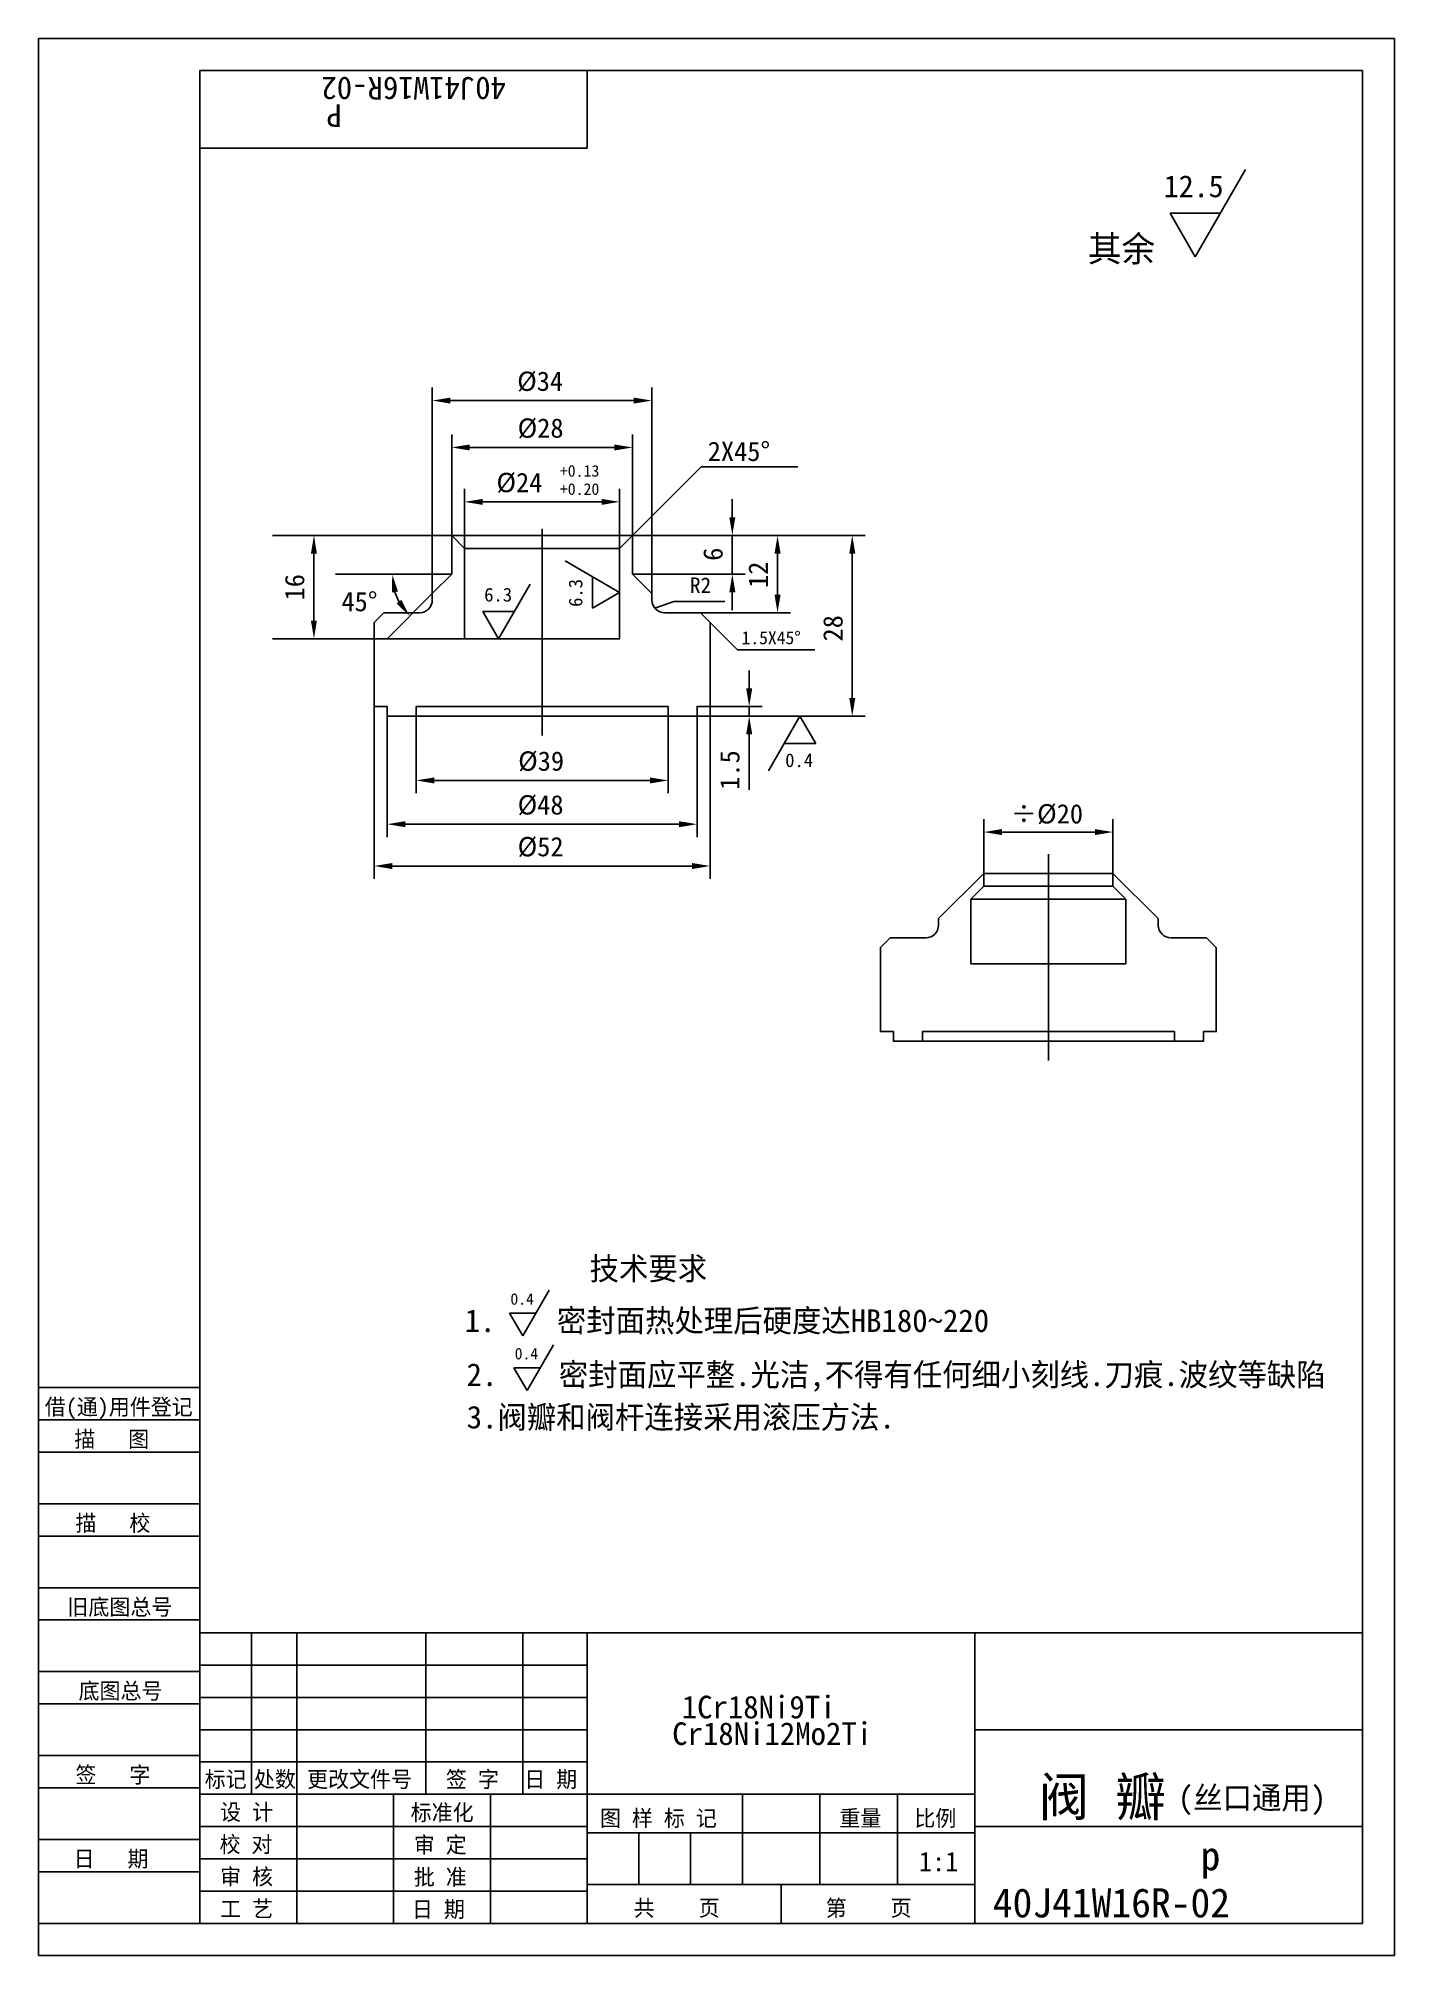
# Model space of a CAD drawing. Header units: metres. Extents: x 0 to 210, y 0 to 297.
import ezdxf

# ---------------------------------------------------------------- set-up
doc = ezdxf.new("R2010")
doc.units = ezdxf.units.M
for name, color, linetype in [('B', 3, 'Continuous'), ('C', 6, 'Continuous'), ('D', 1, 'Continuous'), ('FL', 5, 'Continuous'), ('T', 7, 'Continuous'), ('TL', 4, 'Continuous')]:
    doc.layers.add(name, color=color, linetype=linetype)

# ---------------------------------------------------------------- blocks, each defined once
blk = doc.blocks.new('TUKUN4')
at = {"layer": 'FL'}
for p, q in [((0, 297), (0, 0)), ((210, 297), (0, 297)), ((210, 0), (210, 297)), ((0, 78), (25, 78)), ((0, 70), (25, 70)), ((0, 65), (25, 65)), ((0, 57), (25, 57)), ((0, 52), (25, 52)), ((33, 25), (33, 50)), ((40, 5), (40, 50)), ((60, 25), (60, 50)), ((75, 25), (75, 50)), ((25, 45), (85, 45)), ((0, 44), (25, 44)), ((0, 39), (25, 39)), ((25, 40), (85, 40)), ((25, 35), (85, 35)), ((0, 31), (25, 31)), ((25, 30), (85, 30)), ((0, 26), (25, 26)), ((70, 5), (70, 25)), ((0, 18), (25, 18)), ((25, 20), (85, 20)), ((25, 15), (85, 15)), ((0, 13), (25, 13)), ((25, 10), (85, 10)), ((0, 0), (210, 0))]:
    blk.add_line(p, q, dxfattribs=at)
at = {"layer": 'TL'}
for p, q in [((25, 5), (25, 292)), ((205, 292), (25, 292)), ((85, 292), (85, 280)), ((205, 5), (205, 292)), ((85, 280), (25, 280)), ((0, 88), (25, 88)), ((0, 83), (25, 83)), ((205, 50), (25, 50)), ((85, 5), (85, 50)), ((145, 5), (145, 50)), ((205, 35), (145, 35)), ((145, 25), (25, 25)), ((55, 5), (55, 25)), ((109, 11), (109, 25)), ((121, 11), (121, 25)), ((133, 11), (133, 25)), ((85, 19), (145, 19)), ((93, 11), (93, 19)), ((101, 11), (101, 19)), ((205, 20), (145, 20)), ((145, 11), (85, 11)), ((115, 5), (115, 11)), ((0, 5), (205, 5))]:
    blk.add_line(p, q, dxfattribs=at)
at = {"layer": 'T'}
for s, p in [('借(通)用件登记', (1, 83.76)), ('描   图', (5.56, 78.76)), ('描   校', (5.74, 65.76)), ('旧底图总号', (4.49, 52.76)), ('底图总号', (6.22, 39.76)), ('签   字', (5.74, 26.76)), ('标记', (25.75, 26.07)), ('处数', (33.38, 26.07)), ('更改文件号', (41.61, 26.07)), ('签 字', (63.1, 26.07)), ('日 期', (75.23, 26.07)), ('设 计', (28.14, 20.99)), ('标准化', (57.65, 20.93)), ('图 样 标 记', (86.95, 20.04)), ('重量', (124.03, 20.04)), ('比例', (135.64, 20.04)), ('校 对', (28.05, 15.99)), ('审 定', (58.13, 15.93)), ('日   期', (5.45, 13.76)), ('审 核', (28.14, 10.99)), ('批 准', (58.13, 10.93)), ('共    页', (92.18, 6.13)), ('第    页', (121.9, 6.13)), ('工 艺', (28.14, 5.99)), ('日 期', (57.84, 5.93))]:
    blk.add_text(s, height=2.5, dxfattribs=at).set_placement(p)

msp = doc.modelspace()

# ---------------------------------------------------------------- linework, layer by layer
at = {"layer": 'B'}
for p, q in [((146.39, 167.65), (166.39, 167.65)), ((144.39, 163.65), (168.39, 163.65)), ((166.39, 165.65), (146.39, 165.65))]:
    msp.add_line(p, q, dxfattribs=at)
at = {"layer": 'C'}
for p, q in [((78, 189), (78, 221)), ((156.39, 138.65), (156.39, 170.65))]:
    msp.add_line(p, q, dxfattribs=at)
at = {"layer": 'D'}
for p, q in [((186.92, 276.69), (179.12, 263.17)), ((175.22, 269.93), (183.02, 269.93)), ((179.12, 263.17), (175.22, 269.93)), ((61, 211), (61, 242.89)), ((63.8, 240.89), (92.2, 240.89)), ((95, 211), (95, 242.89)), ((64, 220), (64, 235.63)), ((92, 220), (92, 235.63)), ((66.8, 233.63), (89.2, 233.63)), ((92, 220), (102.61, 230.61)), ((102.61, 230.61), (117.61, 230.61)), ((66, 218), (66, 227.2)), ((90, 218), (90, 227.2)), ((68.8, 225.2), (87.2, 225.2)), ((107.45, 222.8), (107.45, 225.6)), ((64, 220), (36.25, 220)), ((92, 220), (109.45, 220)), ((92, 220), (116.45, 220)), ((107.45, 220), (107.45, 214)), ((116.45, 220), (128.02, 220)), ((42.67, 217.2), (42.67, 206.8)), ((114.45, 217.2), (114.45, 210.8)), ((126.02, 217.2), (126.02, 194.8)), ((64, 214), (46.02, 214)), ((81.55, 216.04), (90, 211.16)), ((92, 214), (109.45, 214)), ((61, 211), (53.93, 203.93)), ((76.14, 212.45), (71.26, 204)), ((85.78, 208.72), (85.78, 213.6)), ((90, 211.16), (85.78, 208.72)), ((107.45, 211.2), (107.45, 208.4)), ((71.26, 204), (68.82, 208.22)), ((68.82, 208.22), (73.7, 208.22)), ((95.47, 208.72), (98.4, 209.75)), ((98.4, 209.75), (101.2, 209.75)), ((101.2, 209.75), (106.29, 209.75)), ((102.5, 208), (116.45, 208)), ((104, 206.5), (108.24, 202.26)), ((66, 204), (36.25, 204)), ((108.24, 202.26), (120.24, 202.26)), ((110.06, 196.3), (110.06, 199.1)), ((52, 193.5), (52, 166.79)), ((104, 193.5), (104, 166.79)), ((104, 193.5), (112.06, 193.5)), ((110.06, 193.5), (110.06, 192)), ((54, 192), (54, 173.27)), ((58.5, 192), (58.5, 180.05)), ((97.5, 192), (97.5, 180.05)), ((102, 192), (102, 173.27)), ((102, 192), (112.06, 192)), ((112.06, 192), (128.02, 192)), ((113.04, 183.55), (117.92, 192)), ((117.92, 192), (120.36, 187.78)), ((110.06, 189.2), (110.06, 186.4)), ((120.36, 187.78), (115.48, 187.78)), ((110.06, 186.4), (110.06, 180.6)), ((61.3, 182.05), (94.7, 182.05)), ((99.2, 175.27), (56.8, 175.27)), ((146.39, 167.65), (146.39, 176.05)), ((166.39, 167.65), (166.39, 176.05)), ((149.19, 174.05), (163.59, 174.05)), ((54.8, 168.79), (101.2, 168.79)), ((79.1, 103.1), (75, 96)), ((72.95, 99.55), (77.05, 99.55)), ((75, 96), (72.95, 99.55)), ((79.76, 94.63), (75.66, 87.53)), ((75.66, 87.53), (73.61, 91.08)), ((73.61, 91.08), (77.71, 91.08))]:
    msp.add_line(p, q, dxfattribs=at)
msp.add_arc((64, 214), 9.21, 197.49, 207.51, dxfattribs=at)
for points in [[(63.8, 241.35), (63.8, 240.42), (61, 240.89)], [(92.2, 241.35), (92.2, 240.42), (95, 240.89)], [(66.8, 234.09), (66.8, 233.16), (64, 233.63)], [(89.2, 234.09), (89.2, 233.16), (92, 233.63)], [(68.8, 225.66), (68.8, 224.73), (66, 225.2)], [(87.2, 225.66), (87.2, 224.73), (90, 225.2)], [(106.99, 222.8), (107.92, 222.8), (107.45, 220)], [(42.2, 217.2), (43.13, 217.2), (42.67, 220)], [(113.99, 217.2), (114.92, 217.2), (114.45, 220)], [(125.56, 217.2), (126.49, 217.2), (126.02, 220)], [(54.76, 211.16), (55.68, 211.3), (54.79, 214)], [(106.99, 211.2), (107.92, 211.2), (107.45, 214)], [(56.21, 210.02), (55.46, 209.47), (57.49, 207.49)], [(113.99, 210.8), (114.92, 210.8), (114.45, 208)], [(42.2, 206.8), (43.13, 206.8), (42.67, 204)], [(109.6, 196.3), (110.53, 196.3), (110.06, 193.5)], [(125.56, 194.8), (126.49, 194.8), (126.02, 192)], [(109.6, 189.2), (110.53, 189.2), (110.06, 192)], [(61.3, 182.51), (61.3, 181.58), (58.5, 182.05)], [(94.7, 182.51), (94.7, 181.58), (97.5, 182.05)], [(56.8, 175.73), (56.8, 174.8), (54, 175.27)], [(99.2, 175.73), (99.2, 174.8), (102, 175.27)], [(149.19, 174.51), (149.19, 173.58), (146.39, 174.05)], [(163.59, 174.51), (163.59, 173.58), (166.39, 174.05)], [(54.8, 169.26), (54.8, 168.32), (52, 168.79)], [(101.2, 169.26), (101.2, 168.32), (104, 168.79)]]:
    msp.add_solid(points, dxfattribs=at)
at = {"layer": 'TL'}
for p, q in [((64, 220), (92, 220)), ((90, 218), (66, 218)), ((97.5, 192), (58.5, 192)), ((136.89, 141.65), (175.89, 141.65))]:
    msp.add_line(p, q, dxfattribs=at)
for points in [[(78, 204), (66, 204), (66, 218), (64, 220), (64, 214), (61, 211), (61, 210, -0.41), (59, 208), (53.5, 208), (52, 206.5), (52, 193.5), (54, 193.5), (54, 192), (58.5, 192), (58.5, 193.5), (78, 193.5), (97.5, 193.5), (97.5, 192), (102, 192), (102, 193.5), (104, 193.5), (104, 206.5), (102.5, 208), (97, 208, -0.41), (95, 210), (95, 211), (92, 214), (92, 220), (90, 218), (90, 204)], [(168.39, 163.65), (168.39, 153.65), (156.39, 153.65), (144.39, 153.65), (144.39, 163.65), (146.39, 165.65), (146.39, 167.65), (139.39, 160.65), (139.39, 159.65, -0.41), (137.39, 157.65), (131.89, 157.65), (130.39, 156.15), (130.39, 143.15), (132.39, 143.15), (132.39, 141.65), (136.89, 141.65), (136.89, 143.15), (156.39, 143.15), (175.89, 143.15), (175.89, 141.65), (180.39, 141.65), (180.39, 143.15), (182.39, 143.15), (182.39, 156.15), (180.89, 157.65), (175.39, 157.65, -0.41), (173.39, 159.65), (173.39, 160.65), (166.39, 167.65), (166.39, 165.65)]]:
    msp.add_lwpolyline(points, format="xyb", close=True, dxfattribs=at)

# ---------------------------------------------------------------- block references
at = {"layer": 'D'}
msp.add_blockref('TUKUN4', (0, 0), dxfattribs=at)

# ---------------------------------------------------------------- texts
for s, height, rotation, p in [('40J41W16R-02', 3.5, 180, (72.4, 291)), ('P', 3.5, 180, (46.99, 286.77)), ('6', 3, 90, (105.95, 216.07)), ('12', 3, 90, (112.95, 211.86)), ('16', 3, 90, (41.17, 209.93)), ('6.3', 2.12, 90, (84.24, 208.93)), ('28', 3, 90, (124.52, 203.57)), ('1.5', 3, 90, (108.56, 180.6))]:
    msp.add_text(s, height=height, rotation=rotation, dxfattribs=at).set_placement(p)
for s, height, p in [('12.5', 3.4, (174.26, 272.39)), ('其余', 4, (162.51, 262.4)), ('%%C34', 3, (74.14, 242.39)), ('%%C28', 3, (74.21, 235.13)), ('2X45%%d', 3, (103.64, 231.52)), ('%%C24', 3, (70.93, 226.7)), ('+0.13', 1.8, (80.74, 229.1)), ('+0.20', 1.8, (80.74, 226.28)), ('45%%d', 3, (46.92, 208.25)), ('6.3', 2.12, (69.03, 209.76)), ('R2', 2.4, (100.9, 211.09)), ('1.5X45%%d', 2, (108.88, 203.15)), ('%%C39', 3, (74.29, 183.55)), ('0.4', 2.12, (115.64, 184.11)), ('%%C48', 3, (74.21, 176.77)), ('%%247%%C20', 3, (150.56, 175.38)), ('%%C52', 3, (74.21, 170.29)), ('        技术要求', 3.5, (66.3, 104.67)), ('0.4', 1.78, (73.09, 100.84)), ('1.    密封面热处理后硬度达HB180%%126220', 3.5, (66, 96.61)), ('2.    密封面应平整.光洁,不得有任何细小刻线.刀痕.波纹等缺陷', 3.5, (66.3, 88.25)), ('0.4', 1.78, (73.75, 92.37)), ('3.阀瓣和阀杆连接采用滚压方法.', 3.5, (66.32, 81.67)), ('1Cr18Ni9Ti', 3.5, (99.62, 36.76)), ('Cr18Ni12Mo2Ti', 3.5, (98.14, 32.64)), ('阀 瓣', 6, (154.88, 21.62)), ('(丝口通用)', 3.5, (176.44, 22.7)), ('1:1', 3, (136.33, 13.08)), ('p', 4.5, (179.96, 13.22)), ('40J41W16R-02', 4.5, (147.78, 5.93))]:
    msp.add_text(s, height=height, dxfattribs=at).set_placement(p)

doc.saveas('drawing.dxf')
